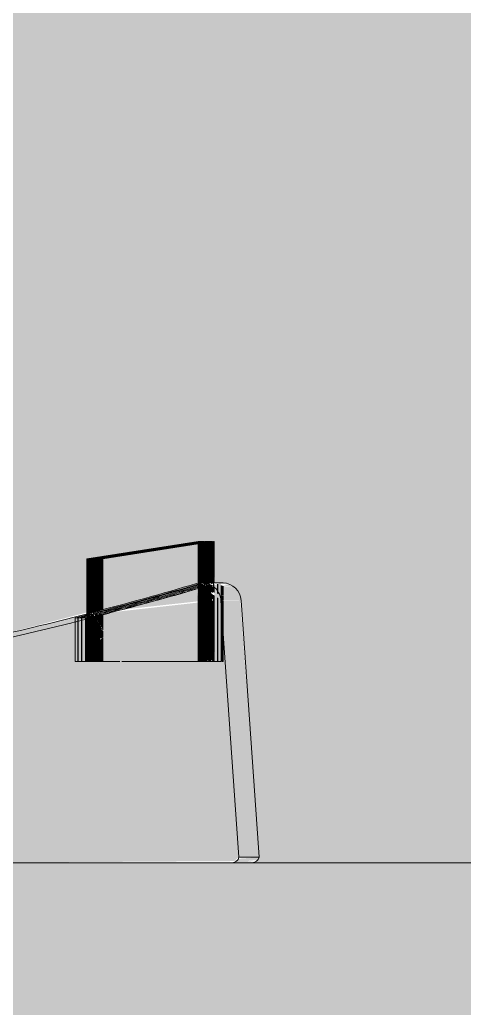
# Model space of a CAD drawing. Header units: millimetres. Extents: x 855 to 48623, y -2192 to 8255.
# Drawn here: x 25157.3 to 25221.3, y 4929.1 to 5071.3 of the extents above; entities that cross this region are included whole.
import ezdxf

# ---------------------------------------------------------------- set-up
doc = ezdxf.new("R2010")
doc.units = ezdxf.units.MM
doc.layers.add('A-WALL-PATT', color=7, linetype='Continuous', lineweight=9)
for name, color, linetype, lineweight, true_color in [('I-FURN-1', 7, 'Continuous', 9, 0xf0f0f0), ('I-FURN-101', 7, 'Continuous', 9, 0xe8e7e6), ('I-FURN-102', 7, 'Continuous', 9, 0xedece9), ('I-FURN-103', 7, 'Continuous', 9, 0xededec), ('I-FURN-17', 7, 'Continuous', 9, 0xe6e6e4), ('I-FURN-23', 7, 'Continuous', 9, 0xe4e3de), ('I-FURN-25', 7, 'Continuous', 9, 0xd0d0d0), ('I-FURN-26', 7, 'Continuous', 9, 0xdbdbdb), ('I-FURN-27', 7, 'Continuous', 9, 0xe3e3e3), ('I-FURN-29', 7, 'Continuous', 9, 0xe4e3e2), ('I-FURN-34', 7, 'Continuous', 9, 0xe9e9e9), ('I-FURN-38', 7, 'Continuous', 9, 0xdededc), ('I-FURN-39', 7, 'Continuous', 9, 0xe8e8e6), ('I-FURN-4', 7, 'Continuous', 9, 0xacacac), ('I-FURN-41', 7, 'Continuous', 9, 0xd6d6d5), ('I-FURN-42', 7, 'Continuous', 9, 0xdbdad8), ('I-FURN-43', 7, 'Continuous', 9, 0xdeddda), ('I-FURN-49', 7, 'Continuous', 9, 0xe2e1dc), ('I-FURN-52', 7, 'Continuous', 9, 0xcbcbc9), ('I-FURN-55', 7, 'Continuous', 9, 0xe0dfda), ('I-FURN-58', 7, 'Continuous', 9, 0xe2e1df), ('I-FURN-6', 7, 'Continuous', 9, 0xc0c0c0), ('I-FURN-61', 7, 'Continuous', 9, 0xd3d3d0), ('I-FURN-62', 7, 'Continuous', 9, 0xdddcd8), ('I-FURN-67', 7, 'Continuous', 9, 0xd9d8d5), ('I-FURN-70', 7, 'Continuous', 9, 0xe3e2dd), ('I-FURN-71', 7, 'Continuous', 9, 0xe9e8e5), ('I-FURN-74', 7, 'Continuous', 9, 0xe5e4e2), ('I-FURN-75', 7, 'Continuous', 9, 0xe9e9e5), ('I-FURN-84', 7, 'Continuous', 9, 0xededea), ('I-FURN-87', 7, 'Continuous', 9, 0xf2f2f0), ('I-FURN-88', 7, 'Continuous', 9, 0xf0f0ed), ('I-FURN-89', 7, 'Continuous', 9, 0xe8e7e4), ('I-FURN-91', 7, 'Continuous', 9, 0xc2c2c2), ('I-FURN-94', 7, 'Continuous', 9, 0xf1f0f0), ('I-FURN-96', 7, 'Continuous', 9, 0xf0efed), ('I-FURN-97', 7, 'Continuous', 9, 0xf3f3f2)]:
    doc.layers.add(name, color=color, linetype=linetype, lineweight=lineweight, true_color=true_color)
for name, color, linetype, lineweight, true_color, transparency in [('I-FURN-11', 7, 'Continuous', 9, 0xe7e6e1, 0.7), ('I-FURN-12', 7, 'Continuous', 9, 0xf7f7f7, 0.7), ('I-FURN-5', 7, 'Continuous', 9, 0x7f7f7f, 0.7)]:
    doc.layers.add(name, color=color, linetype=linetype, lineweight=lineweight, true_color=true_color, transparency=transparency)

# ---------------------------------------------------------------- blocks, each defined once
blk = doc.blocks.new('Стол базовый прямоугольный - 1_2-V17-Развертка 2_03-2')
at = {"layer": 'I-FURN-5'}
blk.add_hatch(color=256, dxfattribs=at).paths.add_polyline_path([(5449.99, 4910), (5460, 4910), (5460, 4950), (4860, 4950), (4860, 4910), (5420, 4910)])
at = {"layer": 'I-FURN-6'}
blk.add_line((4860, 4950), (5460, 4950), dxfattribs=at)
blk = doc.blocks.new('iMac_G5_Computer_17quot_Screen_Model_4681 - iMac_G5_Computer_17quot_Screen_Model_4681-26238357-Развертка 2_03-2')
at = {"layer": 'I-FURN-11'}
for points in [[(5137.86, 4986.4), (5152.68, 4990.23), (5153.04, 4990.28), (5152.79, 4996.07), (5137.86, 4993.7), (5137.86, 4987.61)], [(5135.67, 4985.57), (5135.8, 4985.85), (5135.92, 4993.72), (5135.67, 4993.7), (5135.67, 4985.82)], [(5135.8, 4985.6), (5135.92, 4985.88), (5136.1, 4993.73), (5135.8, 4993.7), (5135.8, 4985.85)], [(5135.92, 4985.63), (5136.1, 4985.92), (5136.35, 4993.74), (5135.92, 4993.7), (5135.92, 4985.88)], [(5136.1, 4985.68), (5136.23, 4986.01), (5136.48, 4993.74), (5136.1, 4993.7), (5136.1, 4985.92)], [(5136.23, 4985.72), (5136.35, 4986.01), (5136.48, 4993.72), (5136.23, 4993.7), (5136.23, 4985.95)], [(5136.35, 4985.75), (5136.48, 4986.02), (5136.66, 4993.73), (5136.35, 4993.68), (5136.35, 4985.84)], [(5136.48, 4986.01), (5136.66, 4986.29), (5136.91, 4993.74), (5136.48, 4993.7), (5136.48, 4986.02)], [(5136.66, 4986.06), (5136.79, 4986.1), (5137.04, 4993.74), (5136.66, 4993.7), (5136.66, 4986.29)], [(5136.79, 4986.1), (5136.91, 4986.13), (5137.04, 4993.72), (5136.79, 4993.7), (5136.79, 4986.47)], [(5136.91, 4986.13), (5137.04, 4986.17), (5137.22, 4993.73), (5136.91, 4993.7), (5136.91, 4986.66)], [(5137.04, 4986.17), (5137.22, 4986.22), (5137.47, 4993.74), (5137.04, 4993.7), (5137.04, 4986.84)], [(5137.22, 4986.22), (5137.35, 4986.26), (5137.6, 4993.74), (5137.22, 4993.7), (5137.22, 4987.11)], [(5137.35, 4986.26), (5137.47, 4986.29), (5137.6, 4993.72), (5137.35, 4993.7), (5137.35, 4987.29)], [(5137.47, 4986.29), (5137.6, 4986.32), (5137.86, 4993.75), (5137.47, 4993.7), (5137.47, 4987.48)], [(5137.6, 4986.32), (5137.86, 4986.4), (5137.86, 4993.7), (5137.6, 4993.7), (5137.6, 4987.61)], [(5137.86, 4986.15), (5151.69, 4990.02), (5151.47, 4990.17), (5137.86, 4986.4)], [(5153.04, 4990.24), (5153.17, 4990.28), (5153.04, 4990.28)], [(5153.34, 4990.21), (5153.35, 4990.32), (5153.34, 4990.21)], [(5153.35, 4990.21), (5153.48, 4990.31), (5153.35, 4990.28)], [(5153.48, 4990.28), (5153.6, 4990.28), (5153.48, 4990.28)], [(5153.62, 4990.28), (5153.73, 4990.34), (5153.6, 4990.28)], [(5153.06, 4987.56), (5153.17, 4987.73), (5153.06, 4987.61)], [(5153.17, 4987.57), (5153.24, 4987.73), (5153.17, 4987.61)], [(5153.35, 4987.58), (5153.37, 4987.73), (5153.35, 4987.61)], [(5153.6, 4987.61), (5153.62, 4987.73), (5153.6, 4987.61)], [(5153.62, 4987.61), (5153.73, 4987.9), (5153.62, 4987.61)], [(5153.73, 4987.62), (5153.89, 4987.73), (5153.73, 4987.73)], [(5152.98, 4978.93), (5153.04, 4979.19), (5152.94, 4978.93)], [(5153.17, 4978.93), (5153.24, 4979.02), (5153.17, 4979.08)], [(5153.73, 4978.93), (5153.89, 4979.1), (5153.73, 4979.08)]]:
    blk.add_hatch(color=256, dxfattribs=at).paths.add_polyline_path(points)
h = blk.add_hatch(color=256, dxfattribs=at)
h.paths.add_polyline_path([(5152.68, 4978.93), (5152.79, 4978.93), (5152.68, 4979.51)])
h.paths.add_polyline_path([(5152.81, 4978.93), (5152.92, 4978.93), (5152.81, 4979.4)])
h.paths.add_polyline_path([(5152.42, 4978.93), (5152.48, 4978.93), (5152.38, 4978.93)])
h.paths.add_polyline_path([(5137.86, 4986.14), (5138.7, 4986.22), (5151.69, 4989.8), (5151.47, 4989.9), (5137.86, 4986.15)])
h = blk.add_hatch(color=256, dxfattribs=at)
h.paths.add_polyline_path([(5138.7, 4986.22), (5140.59, 4986.57), (5151.69, 4989.65), (5151.47, 4989.74), (5140.59, 4986.72)])
h.paths.add_polyline_path([(5153.73, 4990.28), (5153.89, 4990.33), (5153.73, 4990.28)])
h = blk.add_hatch(color=256, dxfattribs=at)
h.paths.add_polyline_path([(5140.43, 4986.38), (5151.69, 4987.61), (5151.47, 4989.42), (5140.59, 4986.42)])
h.paths.add_polyline_path([(5151.8, 4987.44), (5151.82, 4987.61), (5151.8, 4987.61)])
h.paths.add_polyline_path([(5151.92, 4987.45), (5151.94, 4987.73), (5151.92, 4987.61)])
h.paths.add_polyline_path([(5152.05, 4987.46), (5152.12, 4987.73), (5152.05, 4987.61)])
h.paths.add_polyline_path([(5152.23, 4987.48), (5152.25, 4987.73), (5152.23, 4987.61)])
h.paths.add_polyline_path([(5152.36, 4987.49), (5152.38, 4987.73), (5152.36, 4987.61)])
h.paths.add_polyline_path([(5152.48, 4987.5), (5152.5, 4987.73), (5152.48, 4987.61)])
h.paths.add_polyline_path([(5152.61, 4987.51), (5152.68, 4987.73), (5152.61, 4987.61)])
h.paths.add_polyline_path([(5152.79, 4987.53), (5152.81, 4987.73), (5152.79, 4987.61)])
h.paths.add_polyline_path([(5152.92, 4987.54), (5152.94, 4987.73), (5152.92, 4987.61)])
h.paths.add_polyline_path([(5153.04, 4987.56), (5153.06, 4987.73), (5153.04, 4987.61)])
h.paths.add_polyline_path([(5153.48, 4987.6), (5153.5, 4987.73), (5153.48, 4987.61)])
h = blk.add_hatch(color=256, dxfattribs=at)
h.paths.add_polyline_path([(5152.36, 4978.93), (5152.38, 4978.93), (5152.36, 4979.79)])
h.paths.add_polyline_path([(5151.8, 4978.93), (5151.82, 4978.93), (5151.8, 4980.28)])
h.paths.add_polyline_path([(5152.23, 4978.93), (5152.25, 4978.93), (5152.23, 4979.9)])
h.paths.add_polyline_path([(5140.71, 4978.93), (5151.69, 4978.93), (5151.69, 4987.43), (5139.03, 4986.01), (5137.86, 4985.7), (5137.86, 4978.93), (5140.59, 4978.93)])
h.paths.add_polyline_path([(5153.48, 4978.93), (5153.5, 4978.93), (5153.48, 4979.3)])
h.paths.add_polyline_path([(5139.56, 4986.3), (5140.59, 4986.42), (5140.59, 4986.57)])
h = blk.add_hatch(color=256, dxfattribs=at)
h.paths.add_polyline_path([(5151.69, 4987.43), (5151.8, 4987.61), (5151.69, 4987.61)])
h.paths.add_polyline_path([(5151.82, 4987.44), (5151.92, 4987.73), (5151.82, 4987.61)])
h.paths.add_polyline_path([(5151.94, 4987.45), (5152.05, 4987.73), (5151.94, 4987.61)])
h.paths.add_polyline_path([(5152.12, 4987.47), (5152.23, 4987.73), (5152.12, 4987.61)])
h.paths.add_polyline_path([(5152.25, 4987.48), (5152.36, 4987.73), (5152.25, 4987.61)])
h.paths.add_polyline_path([(5152.38, 4987.49), (5152.48, 4987.73), (5152.38, 4987.61)])
h.paths.add_polyline_path([(5152.5, 4987.5), (5152.61, 4987.73), (5152.5, 4987.61)])
h.paths.add_polyline_path([(5152.68, 4987.52), (5152.79, 4987.73), (5152.68, 4987.61)])
h.paths.add_polyline_path([(5152.81, 4987.53), (5152.92, 4987.73), (5152.81, 4987.61)])
h.paths.add_polyline_path([(5152.94, 4987.55), (5153.04, 4987.73), (5152.94, 4987.61)])
h.paths.add_polyline_path([(5153.37, 4987.59), (5153.48, 4987.73), (5153.37, 4987.61)])
h = blk.add_hatch(color=256, dxfattribs=at)
h.paths.add_polyline_path([(5153.54, 4978.93), (5153.6, 4979.19), (5153.5, 4978.93)])
h.paths.add_polyline_path([(5153.24, 4978.93), (5153.34, 4978.93), (5153.24, 4979.02)])
h.paths.add_polyline_path([(5153.34, 4987.58), (5153.35, 4987.73), (5153.34, 4987.61)])
h = blk.add_hatch(color=256, dxfattribs=at)
h.paths.add_polyline_path([(5153.62, 4978.93), (5153.73, 4979.08), (5153.62, 4979.18)])
h.paths.add_polyline_path([(5153.24, 4987.57), (5153.34, 4987.73), (5153.24, 4987.61)])
h.paths.add_polyline_path([(5153.5, 4987.6), (5153.6, 4987.73), (5153.5, 4987.61)])
at = {"layer": 'I-FURN-12'}
for points in [[(5154.97, 4978.93), (5155.02, 4978.93), (5154.97, 4990.27), (5153.99, 4989.91), (5154.1, 4978.93), (5154.46, 4978.93)], [(5157.56, 4950.78), (5160.46, 4950.78), (5157.75, 4987.73), (5155.02, 4987.68), (5155.09, 4986.01), (5157.48, 4951.83)], [(5121.38, 4950), (5156.85, 4950.22), (5157.56, 4950.78), (5155.02, 4986.01), (5154.97, 4978.93), (5133.96, 4978.93), (5133.96, 4985.22), (5134.9, 4985.36), (5133.96, 4985.4), (5122.99, 4982.72), (5122.74, 4963.91), (5067.32, 4963.84), (5067.43, 4956.2), (5067.38, 4953.17), (5064.23, 4953.17), (5064.23, 4950), (5067.43, 4950)], [(5137.86, 4978.93), (5137.6, 4985.63), (5136.48, 4985.34), (5136.66, 4978.93), (5137.6, 4978.93)], [(5134.34, 4978.93), (5134.34, 4985.22), (5133.96, 4985.12), (5133.96, 4978.93)], [(5134.34, 4978.93), (5134.39, 4978.98), (5134.39, 4985.22), (5135.67, 4985.42), (5135.46, 4985.51), (5134.34, 4985.07), (5134.34, 4982.31)], [(5134.9, 4978.93), (5134.9, 4985.22), (5134.39, 4985.08), (5134.39, 4978.93)], [(5134.95, 4978.93), (5134.95, 4985.22), (5134.9, 4985.07), (5134.9, 4978.93)], [(5134.95, 4978.93), (5135.46, 4978.93), (5135.46, 4985.22), (5134.95, 4985.08), (5134.95, 4978.98)], [(5135.8, 4978.93), (5135.92, 4978.93), (5135.8, 4979.25)], [(5135.92, 4978.93), (5136.02, 4978.93), (5135.92, 4979.37)], [(5136.47, 4978.93), (5136.48, 4978.93), (5136.35, 4978.93)], [(5157.2, 4950.1), (5160.26, 4950.38), (5160.38, 4950.78), (5157.48, 4950.57), (5157.02, 4950.1)]]:
    blk.add_hatch(color=256, dxfattribs=at).paths.add_polyline_path(points)
h = blk.add_hatch(color=256, dxfattribs=at)
h.paths.add_polyline_path([(5157.56, 4987.73), (5157.87, 4987.73), (5157.42, 4989.05), (5156.74, 4989.58), (5155.02, 4989.87), (5155.02, 4987.73)])
h.paths.add_polyline_path([(5157.06, 4989.5), (5156.13, 4989.97), (5155.16, 4989.97)])
at = {"layer": 'I-FURN-1'}
for p, q in [((5136.15, 4985.22), (5136.28, 4985.22)), ((5136.15, 4985.22), (5136.15, 4979.06)), ((5136.28, 4978.93), (5136.15, 4978.93))]:
    blk.add_line(p, q, dxfattribs=at)
at = {"layer": 'I-FURN-101'}
for start_param, end_param in [(3.409049, 3.426036), (3.397675, 3.408947)]:
    blk.add_ellipse((5010.24, 5473.77), major_axis=(0, 504.08), ratio=0.999978, start_param=start_param, end_param=end_param, dxfattribs=at)
at = {"layer": 'I-FURN-102'}
blk.add_ellipse((5010.75, 5473.77), major_axis=(0, 504.08), ratio=0.999978, start_param=3.398244, end_param=3.424985, dxfattribs=at)
at = {"layer": 'I-FURN-103'}
blk.add_line((5136.02, 4985.22), (5136.02, 4978.93), dxfattribs=at)
at = {"layer": 'I-FURN-17'}
for p, q in [((5136.21, 4978.93), (5136.21, 4985.62)), ((5136.23, 4985.65), (5136.23, 4978.93)), ((5136.1, 4978.93), (5136.21, 4978.93)), ((5136.21, 4978.93), (5140.43, 4978.93)), ((5140.43, 4978.93), (5136.23, 4978.93)), ((5151.69, 4978.93), (5140.71, 4978.93)), ((5140.71, 4978.93), (5151.69, 4978.93))]:
    blk.add_line(p, q, dxfattribs=at)
at = {"layer": 'I-FURN-23'}
for p, q in [((5136.77, 4993.7), (5151.69, 4996.07)), ((5151.69, 4996.06), (5136.79, 4993.7)), ((5136.89, 4993.7), (5151.69, 4996.05)), ((5151.69, 4996.04), (5136.91, 4993.7)), ((5137.02, 4993.7), (5151.69, 4996.03)), ((5151.69, 4996.02), (5137.04, 4993.7)), ((5137.15, 4993.7), (5151.69, 4996.01)), ((5151.69, 4996), (5137.22, 4993.7)), ((5137.33, 4993.7), (5151.69, 4995.98)), ((5151.69, 4995.98), (5137.35, 4993.7)), ((5137.45, 4993.7), (5151.69, 4995.96)), ((5151.69, 4995.96), (5137.47, 4993.7)), ((5137.58, 4993.7), (5151.69, 4995.94)), ((5151.69, 4995.94), (5137.6, 4993.7)), ((5137.71, 4993.7), (5151.47, 4995.88)), ((5151.63, 4995.88), (5137.86, 4993.7)), ((5137.97, 4993.7), (5151.69, 4995.88)), ((5136.66, 4993.7), (5136.77, 4993.7)), ((5136.77, 4986.04), (5136.77, 4993.7)), ((5136.79, 4993.7), (5136.79, 4986.04)), ((5136.79, 4993.7), (5136.89, 4993.7)), ((5136.89, 4986.13), (5136.89, 4993.7)), ((5136.91, 4993.7), (5136.91, 4986.13)), ((5136.91, 4993.7), (5137.02, 4993.7)), ((5137.02, 4986.16), (5137.02, 4993.7)), ((5137.04, 4993.7), (5137.04, 4986.17)), ((5137.04, 4993.7), (5137.15, 4993.7)), ((5137.15, 4986.2), (5137.15, 4993.7)), ((5137.22, 4993.7), (5137.22, 4986.22)), ((5137.22, 4993.7), (5137.33, 4993.7)), ((5137.33, 4986.25), (5137.33, 4993.7)), ((5137.35, 4993.7), (5137.35, 4986.26)), ((5137.35, 4993.7), (5137.45, 4993.7)), ((5137.45, 4986.28), (5137.45, 4993.7)), ((5137.47, 4993.7), (5137.47, 4986.29)), ((5137.47, 4993.7), (5137.58, 4993.7)), ((5137.58, 4986.32), (5137.58, 4993.7)), ((5137.6, 4993.7), (5137.6, 4986.32)), ((5137.6, 4993.7), (5137.71, 4993.7)), ((5137.71, 4986.35), (5137.71, 4993.7)), ((5137.86, 4993.7), (5137.86, 4986.4)), ((5137.86, 4993.7), (5137.97, 4993.7)), ((5137.97, 4986.43), (5137.97, 4993.7))]:
    blk.add_line(p, q, dxfattribs=at)
at = {"layer": 'I-FURN-25'}
for p, q in [((5151.69, 4978.93), (5151.69, 4990.02)), ((5151.8, 4978.93), (5151.8, 4989.94)), ((5151.92, 4978.93), (5151.92, 4990.24)), ((5152.05, 4978.93), (5152.05, 4990.26)), ((5152.96, 4978.93), (5152.96, 4990.09)), ((5153.34, 4990.03), (5153.34, 4978.93)), ((5153.39, 4978.93), (5153.39, 4990.02)), ((5153.9, 4990.28), (5153.9, 4989.76)), ((5153.95, 4990.08), (5153.95, 4989.71)), ((5154.46, 4989.18), (5154.46, 4990.08)), ((5154.51, 4990.06), (5154.51, 4988.69)), ((5155.02, 4988.46), (5155.02, 4989.87)), ((5155.15, 4988.49), (5155.15, 4989.82)), ((5153.9, 4989.7), (5153.9, 4988.99)), ((5153.9, 4988.48), (5153.9, 4978.93)), ((5153.95, 4989.66), (5153.95, 4988.93)), ((5153.95, 4988.45), (5153.95, 4978.93)), ((5154.46, 4988.79), (5154.46, 4989.13)), ((5155.02, 4978.93), (5155.02, 4988.42)), ((5155.15, 4987.78), (5155.15, 4988.41)), ((5155.28, 4988.51), (5155.28, 4989.78)), ((5155.28, 4987.81), (5155.28, 4988.41)), ((5154.46, 4978.93), (5154.46, 4988.09)), ((5154.51, 4988.06), (5154.51, 4978.93)), ((5155.15, 4978.93), (5155.15, 4987.73)), ((5155.28, 4978.93), (5155.28, 4987.73)), ((5135.67, 4985.82), (5135.67, 4978.93)), ((5133.96, 4985.22), (5134.34, 4985.22)), ((5133.96, 4985.22), (5133.96, 4982.32)), ((5134.34, 4985.22), (5134.34, 4978.93)), ((5133.96, 4982.31), (5133.96, 4978.93)), ((5134.34, 4978.93), (5133.96, 4978.93)), ((5133.96, 4978.93), (5140.43, 4978.93)), ((5135.67, 4978.93), (5134.34, 4978.93)), ((5140.43, 4978.93), (5135.67, 4978.93)), ((5151.69, 4978.93), (5140.71, 4978.93)), ((5140.71, 4978.93), (5152.96, 4978.93)), ((5151.8, 4978.93), (5151.69, 4978.93)), ((5151.92, 4978.93), (5151.82, 4978.93)), ((5152.05, 4978.93), (5151.94, 4978.93)), ((5153.34, 4978.93), (5152.05, 4978.93)), ((5152.96, 4978.93), (5153.34, 4978.93)), ((5153.9, 4978.93), (5153.34, 4978.93)), ((5153.39, 4978.93), (5153.9, 4978.93)), ((5154.46, 4978.93), (5153.9, 4978.93)), ((5153.95, 4978.93), (5154.46, 4978.93)), ((5155.02, 4978.93), (5154.46, 4978.93)), ((5154.51, 4978.93), (5155.02, 4978.93)), ((5155.15, 4978.93), (5155.28, 4978.93))]:
    blk.add_line(p, q, dxfattribs=at)
for centre, major_axis, start_param, end_param in [((5009.81, 5473.77), (0, 504.08), 3.395757, 3.427649), ((5153.2, 4987.54), (0, 2.74), 0.127129, 0.286056), ((5153.25, 4987.54), (0, 2.74), 0.145654, 0.286056), ((5153.76, 4987.54), (0, 2.74), 0.152787, 0.286056), ((5153.81, 4987.54), (0, 2.74), 0.171312, 0.286056), ((5153.25, 4987.54), (0, 2.74), 6.230658, 6.283185), ((5153.76, 4987.54), (0, 2.74), 0, 0.116764), ((5153.81, 4987.54), (0, 2.74), 0, 0.116764), ((5153.76, 4987.54), (0, 2.74), 6.230658, 6.283185), ((5154.32, 4987.54), (0, 2.74), 6.230658, 6.39995), ((5154.36, 4987.54), (0, 2.74), 0, 0.116764), ((5009.81, 5473.77), (0, 504.08), 3.39045, 3.395394), ((5010.19, 5473.77), (0, 504.08), 3.39045, 3.393178), ((5012.13, 5473.77), (0, 504.08), 3.365962, 3.385694)]:
    blk.add_ellipse(centre, major_axis=major_axis, ratio=0.999978, start_param=start_param, end_param=end_param, dxfattribs=at)
at = {"layer": 'I-FURN-26'}
for p, q in [((5152.12, 4978.93), (5152.12, 4990.09)), ((5152.23, 4978.93), (5152.23, 4990.12)), ((5152.36, 4978.93), (5152.36, 4990.1)), ((5152.48, 4989.47), (5152.48, 4989.99)), ((5152.61, 4978.93), (5152.61, 4990.19)), ((5152.61, 4990.06), (5152.9, 4990.15)), ((5152.48, 4978.93), (5152.48, 4989.45)), ((5133.96, 4984.63), (5134.34, 4984.73)), ((5134.39, 4985.22), (5134.9, 4985.22)), ((5134.39, 4985.22), (5134.39, 4978.98)), ((5134.9, 4985.22), (5135.67, 4985.41)), ((5134.9, 4985.22), (5134.9, 4978.93)), ((5134.9, 4978.93), (5134.39, 4978.93)), ((5134.39, 4978.93), (5135.67, 4978.93)), ((5135.67, 4978.93), (5134.9, 4978.93)), ((5152.05, 4978.93), (5153.34, 4978.93)), ((5152.23, 4978.93), (5152.12, 4978.93)), ((5152.36, 4978.93), (5152.25, 4978.93)), ((5152.48, 4978.93), (5152.38, 4978.93)), ((5152.61, 4978.93), (5152.5, 4978.93)), ((5153.34, 4978.93), (5152.61, 4978.93)), ((5153.9, 4978.93), (5153.34, 4978.93)), ((5153.34, 4978.93), (5153.9, 4978.93)), ((5154.46, 4978.93), (5153.9, 4978.93)), ((5153.9, 4978.93), (5154.46, 4978.93)), ((5154.46, 4978.93), (5155.02, 4978.93)), ((5154.46, 4978.93), (5155.02, 4978.93))]:
    blk.add_line(p, q, dxfattribs=at)
for centre, major_axis, start_param, end_param in [((5154.32, 4987.54), (0, 2.74), 0.152787, 0.286056), ((5154.36, 4987.54), (0, 2.74), 0.171312, 0.286056), ((5010.24, 5473.77), (0, 504.08), 3.39045, 3.393076)]:
    blk.add_ellipse(centre, major_axis=major_axis, ratio=0.999978, start_param=start_param, end_param=end_param, dxfattribs=at)
at = {"layer": 'I-FURN-27'}
for p, q in [((5152.91, 4990.14), (5152.61, 4990.05)), ((5152.68, 4978.93), (5152.68, 4989.8)), ((5152.79, 4978.93), (5152.79, 4990.12)), ((5152.92, 4978.93), (5152.92, 4990.14)), ((5153.04, 4989.48), (5153.04, 4989.99)), ((5153.17, 4979.08), (5153.17, 4989.84)), ((5153.48, 4978.93), (5153.48, 4989.97)), ((5153.6, 4989.45), (5153.6, 4989.83)), ((5153.04, 4982.59), (5153.04, 4989.45)), ((5153.6, 4988.97), (5153.6, 4989.34)), ((5153.6, 4982.59), (5153.6, 4988.69)), ((5153.73, 4988.86), (5153.73, 4989.63)), ((5153.73, 4987.9), (5153.73, 4988.6)), ((5153.99, 4988.88), (5153.99, 4989.63)), ((5153.99, 4978.93), (5153.99, 4988.42)), ((5153.73, 4979.08), (5153.73, 4987.62)), ((5134.39, 4984.74), (5134.9, 4984.87)), ((5135.67, 4985.4), (5134.95, 4985.22)), ((5134.95, 4985.22), (5135.46, 4985.22)), ((5134.95, 4985.22), (5134.95, 4978.98)), ((5135.46, 4985.22), (5135.46, 4978.93)), ((5153.04, 4979.19), (5153.04, 4982.31)), ((5153.6, 4979.19), (5153.6, 4982.31)), ((5135.46, 4978.93), (5134.95, 4978.93)), ((5134.95, 4978.93), (5135.67, 4978.93)), ((5152.61, 4978.93), (5153.34, 4978.93)), ((5152.79, 4978.93), (5152.68, 4978.93)), ((5152.92, 4978.93), (5152.81, 4978.93)), ((5153.04, 4978.93), (5152.94, 4978.93)), ((5153.17, 4978.93), (5153.06, 4978.93)), ((5153.34, 4978.93), (5153.9, 4978.93)), ((5153.48, 4978.93), (5153.37, 4978.93)), ((5153.6, 4978.93), (5153.5, 4978.93)), ((5153.73, 4978.93), (5153.62, 4978.93)), ((5153.99, 4978.93), (5153.89, 4978.93)), ((5153.9, 4978.93), (5154.46, 4978.93)), ((5153.99, 4978.93), (5154.46, 4978.93))]:
    blk.add_line(p, q, dxfattribs=at)
blk.add_ellipse((5154.36, 4987.54), major_axis=(0, 2.74), ratio=0.999978, start_param=6.230658, end_param=6.283185, dxfattribs=at)
at = {"layer": 'I-FURN-29'}
for p, q in [((5152.81, 4978.93), (5152.81, 4990.12)), ((5152.94, 4978.93), (5152.94, 4990.11)), ((5153.06, 4989.46), (5153.06, 4989.97)), ((5153.5, 4978.93), (5153.5, 4989.97)), ((5153.06, 4982.34), (5153.06, 4989.06)), ((5153.62, 4989.31), (5153.62, 4989.79)), ((5153.62, 4982.34), (5153.62, 4988.67)), ((5153.06, 4979.18), (5153.06, 4982.31)), ((5153.62, 4979.18), (5153.62, 4982.31))]:
    blk.add_line(p, q, dxfattribs=at)
at = {"layer": 'I-FURN-34'}
for p, q in [((5153.24, 4980.11), (5153.24, 4990.07)), ((5153.35, 4978.93), (5153.35, 4990.03)), ((5153.89, 4989.77), (5153.89, 4990.11)), ((5153.89, 4989), (5153.89, 4989.71)), ((5153.89, 4978.93), (5153.89, 4988.49)), ((5134.95, 4984.88), (5135.46, 4985.01)), ((5135.51, 4985.22), (5135.51, 4978.98)), ((5153.24, 4979.02), (5153.24, 4979.99)), ((5153.35, 4978.93), (5153.24, 4978.93))]:
    blk.add_line(p, q, dxfattribs=at)
blk.add_ellipse((5153.81, 4987.54), major_axis=(0, 2.74), ratio=0.999978, start_param=6.230658, end_param=6.283185, dxfattribs=at)
at = {"layer": 'I-FURN-38'}
for p, q in [((5152.25, 4978.93), (5152.25, 4990.12)), ((5152.38, 4978.93), (5152.38, 4990.08)), ((5152.5, 4989.45), (5152.5, 4989.97)), ((5152.5, 4978.93), (5152.5, 4989.2))]:
    blk.add_line(p, q, dxfattribs=at)
at = {"layer": 'I-FURN-39'}
blk.add_line((5153.37, 4978.93), (5153.37, 4990.02), dxfattribs=at)
at = {"layer": 'I-FURN-4'}
for p, q in [((5064.23, 4950), (5156.58, 4950)), ((5156.58, 4950), (5159.48, 4950)), ((5159.48, 4950), (5156.58, 4950))]:
    blk.add_line(p, q, dxfattribs=at)
at = {"layer": 'I-FURN-41'}
for p, q in [((5151.82, 4978.93), (5151.82, 4990.23)), ((5151.94, 4978.93), (5151.94, 4990.25)), ((5135.78, 4978.93), (5135.78, 4985.84)), ((5135.8, 4985.85), (5135.8, 4978.93)), ((5135.67, 4978.93), (5135.78, 4978.93)), ((5135.78, 4978.93), (5140.43, 4978.93)), ((5140.43, 4978.93), (5135.8, 4978.93)), ((5151.69, 4978.93), (5140.71, 4978.93)), ((5140.71, 4978.93), (5151.69, 4978.93))]:
    blk.add_line(p, q, dxfattribs=at)
at = {"layer": 'I-FURN-42'}
for p, q in [((5135.9, 4978.93), (5135.9, 4985.87)), ((5135.92, 4985.88), (5135.92, 4978.93)), ((5135.8, 4978.93), (5135.9, 4978.93)), ((5135.9, 4978.93), (5140.43, 4978.93)), ((5140.43, 4978.93), (5135.92, 4978.93)), ((5151.69, 4978.93), (5140.71, 4978.93)), ((5140.71, 4978.93), (5151.69, 4978.93))]:
    blk.add_line(p, q, dxfattribs=at)
at = {"layer": 'I-FURN-43'}
for p, q in [((5135.92, 4985.62), (5136.59, 4985.79)), ((5136.03, 4978.93), (5136.03, 4985.9)), ((5135.92, 4978.93), (5136.03, 4978.93)), ((5140.43, 4978.93), (5135.92, 4978.93)), ((5136.03, 4978.93), (5140.43, 4978.93)), ((5140.71, 4978.93), (5151.69, 4978.93)), ((5151.69, 4978.93), (5140.71, 4978.93))]:
    blk.add_line(p, q, dxfattribs=at)
blk.add_ellipse((5010.19, 5473.77), major_axis=(0, 504.08), ratio=0.999978, start_param=3.395076, end_param=3.397619, dxfattribs=at)
at = {"layer": 'I-FURN-49'}
for p, q in [((5136.46, 4993.7), (5151.69, 4996.12)), ((5151.69, 4996.11), (5136.48, 4993.7)), ((5136.35, 4993.7), (5136.46, 4993.7)), ((5136.46, 4986.01), (5136.46, 4993.7)), ((5136.48, 4993.7), (5136.48, 4986.01))]:
    blk.add_line(p, q, dxfattribs=at)
at = {"layer": 'I-FURN-52'}
for p, q in [((5135.78, 4993.7), (5151.69, 4996.22)), ((5151.69, 4996.22), (5135.8, 4993.7)), ((5151.82, 4990.23), (5151.82, 4996.24)), ((5151.94, 4990.25), (5151.94, 4996.24)), ((5152.25, 4990.27), (5152.25, 4996.24)), ((5152.38, 4990.26), (5152.38, 4996.24)), ((5152.5, 4990.25), (5152.5, 4996.24)), ((5152.81, 4990.22), (5152.81, 4996.24)), ((5152.94, 4990.23), (5152.94, 4996.24)), ((5153.06, 4990.25), (5153.06, 4996.24)), ((5153.37, 4990.28), (5153.37, 4996.24)), ((5153.5, 4990.28), (5153.5, 4996.24)), ((5153.62, 4990.28), (5153.62, 4996.24)), ((5135.67, 4993.7), (5135.78, 4993.7)), ((5135.78, 4985.84), (5135.78, 4993.7)), ((5135.8, 4993.7), (5135.8, 4985.85))]:
    blk.add_line(p, q, dxfattribs=at)
at = {"layer": 'I-FURN-55'}
for p, q in [((5136.33, 4993.7), (5151.69, 4996.14)), ((5151.69, 4996.13), (5136.35, 4993.7)), ((5136.23, 4993.7), (5136.33, 4993.7)), ((5136.33, 4985.98), (5136.33, 4993.7)), ((5136.35, 4993.7), (5136.35, 4985.98))]:
    blk.add_line(p, q, dxfattribs=at)
at = {"layer": 'I-FURN-58'}
for start_param, end_param in [(3.409049, 3.426139), (3.397619, 3.409049)]:
    blk.add_ellipse((5010.19, 5473.77), major_axis=(0, 504.08), ratio=0.999978, start_param=start_param, end_param=end_param, dxfattribs=at)
at = {"layer": 'I-FURN-6'}
for p, q in [((5151.69, 4996.24), (5135.67, 4993.7)), ((5151.8, 4996.24), (5151.69, 4996.24)), ((5151.69, 4990.21), (5151.69, 4996.24)), ((5151.8, 4990.22), (5151.8, 4996.24)), ((5151.92, 4996.24), (5151.82, 4996.24)), ((5151.92, 4990.24), (5151.92, 4996.24)), ((5152.05, 4996.24), (5151.94, 4996.24)), ((5152.05, 4990.26), (5152.05, 4996.24)), ((5152.23, 4996.24), (5152.12, 4996.24)), ((5152.12, 4990.28), (5152.12, 4996.24)), ((5152.23, 4990.27), (5152.23, 4996.24)), ((5152.36, 4996.24), (5152.25, 4996.24)), ((5152.36, 4990.26), (5152.36, 4996.24)), ((5152.48, 4996.24), (5152.38, 4996.24)), ((5152.48, 4990.25), (5152.48, 4996.24)), ((5152.61, 4996.24), (5152.5, 4996.24)), ((5152.61, 4990.24), (5152.61, 4996.24)), ((5152.79, 4996.24), (5152.68, 4996.24)), ((5152.68, 4990.23), (5152.68, 4996.24)), ((5152.79, 4990.22), (5152.79, 4996.24)), ((5152.92, 4996.24), (5152.81, 4996.24)), ((5152.92, 4990.23), (5152.92, 4996.24)), ((5153.04, 4996.24), (5152.94, 4996.24)), ((5153.04, 4990.24), (5153.04, 4996.24)), ((5153.17, 4996.24), (5153.06, 4996.24)), ((5153.17, 4990.26), (5153.17, 4996.24)), ((5153.35, 4996.24), (5153.24, 4996.24)), ((5153.24, 4990.27), (5153.24, 4996.24)), ((5153.35, 4990.28), (5153.35, 4996.24)), ((5153.48, 4996.24), (5153.37, 4996.24)), ((5153.48, 4990.28), (5153.48, 4996.24)), ((5153.6, 4996.24), (5153.5, 4996.24)), ((5153.6, 4990.28), (5153.6, 4996.24)), ((5153.73, 4996.24), (5153.62, 4996.24)), ((5153.73, 4990.28), (5153.73, 4996.24)), ((5153.99, 4996.24), (5153.89, 4996.24)), ((5153.89, 4990.28), (5153.89, 4996.24)), ((5153.99, 4990.25), (5153.99, 4996.24)), ((5135.67, 4993.7), (5135.67, 4985.82)), ((5152.81, 4990.28), (5152.24, 4990.28)), ((5153.34, 4990.28), (5152.96, 4990.28)), ((5153.25, 4990.28), (5153.2, 4990.28)), ((5153.9, 4990.28), (5153.39, 4990.28)), ((5153.81, 4990.28), (5153.76, 4990.28)), ((5154.46, 4990.28), (5153.95, 4990.28)), ((5154.36, 4990.28), (5154.32, 4990.28)), ((5155.02, 4990.28), (5154.51, 4990.28)), ((5155.01, 4990.28), (5154.87, 4990.28)), ((5155.28, 4990.28), (5155.15, 4990.28)), ((5157.56, 4950.78), (5154.97, 4987.73)), ((5157.87, 4987.73), (5160.46, 4950.78)), ((5157.56, 4950.78), (5160.46, 4950.78))]:
    blk.add_line(p, q, dxfattribs=at)
for centre, major_axis, start_param, end_param in [((5009.23, 5473.77), (0, 504.08), 3.365962, 3.427649), ((5152.24, 4987.54), (0, 2.74), 4.782202, 6.569241), ((5152.81, 4987.54), (0, 2.74), 6.230658, 6.39995), ((5153.2, 4987.54), (0, 2.74), 6.230658, 6.39995), ((5153.25, 4987.54), (0, 2.74), 0, 0.116764), ((5154.87, 4987.54), (0, 2.74), 6.230658, 6.39995), ((5155.01, 4987.54), (0, 2.74), 6.230658, 6.39995), ((5155.14, 4987.54), (0, 2.74), 4.782202, 6.230658), ((5156.58, 4951), (0, 1), 3.141593, 4.490089), ((5159.48, 4951), (0, 1), 3.141593, 4.490089)]:
    blk.add_ellipse(centre, major_axis=major_axis, ratio=0.999978, start_param=start_param, end_param=end_param, dxfattribs=at)
at = {"layer": 'I-FURN-61'}
for p, q in [((5135.9, 4993.7), (5151.69, 4996.2)), ((5151.69, 4996.2), (5135.92, 4993.7)), ((5135.8, 4993.7), (5135.9, 4993.7)), ((5135.9, 4985.87), (5135.9, 4993.7)), ((5135.92, 4993.7), (5135.92, 4985.88))]:
    blk.add_line(p, q, dxfattribs=at)
at = {"layer": 'I-FURN-62'}
for p, q in [((5136.21, 4993.7), (5151.69, 4996.16)), ((5151.69, 4996.15), (5136.23, 4993.7)), ((5136.1, 4993.7), (5136.21, 4993.7)), ((5136.21, 4985.95), (5136.21, 4993.7)), ((5136.23, 4993.7), (5136.23, 4985.95))]:
    blk.add_line(p, q, dxfattribs=at)
at = {"layer": 'I-FURN-67'}
for p, q in [((5136.03, 4993.7), (5151.69, 4996.18)), ((5151.69, 4996.17), (5136.1, 4993.7)), ((5135.92, 4993.7), (5136.03, 4993.7)), ((5136.03, 4985.9), (5136.03, 4993.7)), ((5136.1, 4993.7), (5136.1, 4985.92))]:
    blk.add_line(p, q, dxfattribs=at)
at = {"layer": 'I-FURN-70'}
for p, q in [((5136.59, 4993.7), (5151.69, 4996.1)), ((5151.69, 4996.08), (5136.66, 4993.7)), ((5136.48, 4993.7), (5136.59, 4993.7)), ((5136.59, 4986.02), (5136.59, 4993.7)), ((5136.66, 4993.7), (5136.66, 4986.03))]:
    blk.add_line(p, q, dxfattribs=at)
at = {"layer": 'I-FURN-71'}
for p, q in [((5136.46, 4978.93), (5136.46, 4985.78)), ((5136.48, 4985.78), (5136.48, 4978.93)), ((5136.35, 4978.93), (5136.46, 4978.93)), ((5136.46, 4978.93), (5140.43, 4978.93)), ((5140.43, 4978.93), (5136.48, 4978.93)), ((5151.69, 4978.93), (5140.71, 4978.93)), ((5140.71, 4978.93), (5151.69, 4978.93))]:
    blk.add_line(p, q, dxfattribs=at)
at = {"layer": 'I-FURN-74'}
for p, q in [((5136.6, 4985.78), (5135.92, 4985.61)), ((5136.1, 4985.47), (5136.1, 4978.93)), ((5135.92, 4978.93), (5140.43, 4978.93)), ((5140.43, 4978.93), (5136.1, 4978.93)), ((5151.69, 4978.93), (5140.71, 4978.93)), ((5140.71, 4978.93), (5151.69, 4978.93))]:
    blk.add_line(p, q, dxfattribs=at)
blk.add_ellipse((5010.24, 5473.77), major_axis=(0, 504.08), ratio=0.999978, start_param=3.394988, end_param=3.397675, dxfattribs=at)
at = {"layer": 'I-FURN-75'}
for p, q in [((5136.59, 4978.93), (5136.59, 4985.81)), ((5136.48, 4978.93), (5136.59, 4978.93)), ((5140.43, 4978.93), (5136.48, 4978.93)), ((5136.59, 4978.93), (5140.43, 4978.93)), ((5140.71, 4978.93), (5151.69, 4978.93)), ((5151.69, 4978.93), (5140.71, 4978.93))]:
    blk.add_line(p, q, dxfattribs=at)
blk.add_ellipse((5010.75, 5473.77), major_axis=(0, 504.08), ratio=0.999978, start_param=3.394085, end_param=3.398244, dxfattribs=at)
at = {"layer": 'I-FURN-84'}
for p, q in [((5136.66, 4985.68), (5136.66, 4978.93)), ((5136.89, 4985.31), (5136.89, 4985.74)), ((5136.91, 4985.75), (5136.91, 4985.28)), ((5137.02, 4985.1), (5137.02, 4985.78)), ((5137.04, 4985.78), (5137.04, 4985.07)), ((5137.15, 4984.89), (5137.15, 4985.81)), ((5136.77, 4978.93), (5136.77, 4985.49)), ((5136.79, 4985.45), (5136.79, 4978.93)), ((5136.89, 4978.93), (5136.89, 4985.26)), ((5136.91, 4985.23), (5136.91, 4978.93)), ((5137.02, 4978.93), (5137.02, 4985.04)), ((5137.04, 4985), (5137.04, 4978.93)), ((5137.15, 4978.93), (5137.15, 4984.81)), ((5136.48, 4978.93), (5140.43, 4978.93)), ((5136.66, 4978.93), (5136.77, 4978.93)), ((5140.43, 4978.93), (5136.66, 4978.93)), ((5136.77, 4978.93), (5140.43, 4978.93)), ((5136.79, 4978.93), (5136.89, 4978.93)), ((5140.43, 4978.93), (5136.79, 4978.93)), ((5136.89, 4978.93), (5140.43, 4978.93)), ((5136.91, 4978.93), (5137.02, 4978.93)), ((5140.43, 4978.93), (5136.91, 4978.93)), ((5137.02, 4978.93), (5140.43, 4978.93)), ((5137.04, 4978.93), (5137.15, 4978.93)), ((5140.43, 4978.93), (5137.04, 4978.93)), ((5140.43, 4978.93), (5137.04, 4978.93)), ((5137.15, 4978.93), (5140.43, 4978.93)), ((5140.71, 4978.93), (5151.69, 4978.93)), ((5151.69, 4978.93), (5140.71, 4978.93)), ((5140.71, 4978.93), (5151.69, 4978.93)), ((5151.69, 4978.93), (5140.71, 4978.93)), ((5140.71, 4978.93), (5151.69, 4978.93)), ((5151.69, 4978.93), (5140.71, 4978.93)), ((5140.71, 4978.93), (5151.69, 4978.93)), ((5151.69, 4978.93), (5140.71, 4978.93)), ((5151.69, 4978.93), (5140.71, 4978.93)), ((5140.71, 4978.93), (5151.69, 4978.93))]:
    blk.add_line(p, q, dxfattribs=at)
for centre, start_param, end_param in [((5010.8, 5473.77), 3.393997, 3.3983), ((5011.31, 5473.77), 3.393694, 3.39887)]:
    blk.add_ellipse(centre, major_axis=(0, 504.08), ratio=0.999978, start_param=start_param, end_param=end_param, dxfattribs=at)
at = {"layer": 'I-FURN-87'}
for p, q in [((5144.52, 4987.6), (5143.73, 4987.38)), ((5143.8, 4987.26), (5144.23, 4987.38)), ((5137.86, 4985.7), (5137.86, 4983.69)), ((5137.97, 4983.51), (5137.97, 4985.73)), ((5137.86, 4983.52), (5137.86, 4982.31)), ((5137.97, 4982.41), (5137.97, 4983.33)), ((5137.86, 4982.31), (5137.86, 4978.93)), ((5137.97, 4978.93), (5137.97, 4982.31)), ((5137.6, 4978.93), (5140.43, 4978.93)), ((5137.86, 4978.93), (5137.97, 4978.93)), ((5140.43, 4978.93), (5137.86, 4978.93)), ((5137.86, 4978.93), (5140.43, 4978.93)), ((5137.97, 4978.93), (5140.43, 4978.93)), ((5140.71, 4978.93), (5151.69, 4978.93)), ((5151.69, 4978.93), (5140.71, 4978.93)), ((5140.71, 4978.93), (5151.69, 4978.93)), ((5140.71, 4978.93), (5151.69, 4978.93))]:
    blk.add_line(p, q, dxfattribs=at)
for centre, start_param, end_param in [((5011.87, 5473.77), 3.407464, 3.422677), ((5011.36, 5473.77), 3.409049, 3.423728), ((5011.36, 5473.77), 3.398925, 3.407208), ((5011.87, 5473.77), 3.399825, 3.405879), ((5012, 5473.77), 3.393422, 3.399553)]:
    blk.add_ellipse(centre, major_axis=(0, 504.08), ratio=0.999978, start_param=start_param, end_param=end_param, dxfattribs=at)
at = {"layer": 'I-FURN-88'}
for p, q in [((5137.22, 4985.68), (5137.22, 4984.76)), ((5137.33, 4984.59), (5137.33, 4985.71)), ((5137.35, 4985.72), (5137.35, 4984.55)), ((5137.45, 4984.38), (5137.45, 4985.74)), ((5137.47, 4985.75), (5137.47, 4984.34)), ((5137.58, 4984.17), (5137.58, 4985.78)), ((5137.6, 4985.78), (5137.6, 4984.13)), ((5137.71, 4983.96), (5137.71, 4985.81)), ((5137.22, 4984.67), (5137.22, 4978.93)), ((5137.33, 4978.93), (5137.33, 4984.48)), ((5137.35, 4984.45), (5137.35, 4978.93)), ((5137.45, 4978.93), (5137.45, 4984.26)), ((5137.47, 4984.22), (5137.47, 4978.93)), ((5137.58, 4982.31), (5137.58, 4984.03)), ((5137.6, 4984), (5137.6, 4982.31)), ((5137.71, 4982.31), (5137.71, 4983.81)), ((5137.58, 4978.93), (5137.58, 4982.03)), ((5137.6, 4982.05), (5137.6, 4978.93)), ((5137.71, 4978.93), (5137.71, 4982.15)), ((5137.04, 4978.93), (5140.43, 4978.93)), ((5137.22, 4978.93), (5137.33, 4978.93)), ((5140.43, 4978.93), (5137.22, 4978.93)), ((5137.33, 4978.93), (5140.43, 4978.93)), ((5137.35, 4978.93), (5137.45, 4978.93)), ((5140.43, 4978.93), (5137.35, 4978.93)), ((5137.45, 4978.93), (5140.43, 4978.93)), ((5137.47, 4978.93), (5137.58, 4978.93)), ((5140.43, 4978.93), (5137.47, 4978.93)), ((5137.58, 4978.93), (5140.43, 4978.93)), ((5137.6, 4978.93), (5137.71, 4978.93)), ((5140.43, 4978.93), (5137.6, 4978.93)), ((5140.43, 4978.93), (5137.6, 4978.93)), ((5137.71, 4978.93), (5140.43, 4978.93)), ((5140.71, 4978.93), (5151.69, 4978.93)), ((5151.69, 4978.93), (5140.71, 4978.93)), ((5140.71, 4978.93), (5151.69, 4978.93)), ((5151.69, 4978.93), (5140.71, 4978.93)), ((5140.71, 4978.93), (5151.69, 4978.93)), ((5151.69, 4978.93), (5140.71, 4978.93)), ((5140.71, 4978.93), (5151.69, 4978.93)), ((5151.69, 4978.93), (5140.71, 4978.93)), ((5151.69, 4978.93), (5140.71, 4978.93)), ((5140.71, 4978.93), (5151.69, 4978.93))]:
    blk.add_line(p, q, dxfattribs=at)
for centre, start_param, end_param in [((5011.31, 5473.77), 3.407464, 3.423831), ((5011.31, 5473.77), 3.39887, 3.407286), ((5011.36, 5473.77), 3.393592, 3.398925), ((5011.87, 5473.77), 3.393694, 3.399495)]:
    blk.add_ellipse(centre, major_axis=(0, 504.08), ratio=0.999978, start_param=start_param, end_param=end_param, dxfattribs=at)
at = {"layer": 'I-FURN-89'}
for p, q in [((5136.33, 4978.93), (5136.33, 4985.74)), ((5136.35, 4985.75), (5136.35, 4978.93)), ((5136.23, 4978.93), (5136.33, 4978.93)), ((5136.33, 4978.93), (5140.43, 4978.93)), ((5140.43, 4978.93), (5136.35, 4978.93)), ((5151.69, 4978.93), (5140.71, 4978.93)), ((5140.71, 4978.93), (5151.69, 4978.93))]:
    blk.add_line(p, q, dxfattribs=at)
at = {"layer": 'I-FURN-91'}
blk.add_line((5156.58, 4950), (5064.23, 4950), dxfattribs=at)
at = {"layer": 'I-FURN-94'}
blk.add_line((5136.28, 4985.22), (5136.28, 4979.19), dxfattribs=at)
at = {"layer": 'I-FURN-96'}
for start_param, end_param in [(3.409049, 3.424882), (3.3983, 3.408947)]:
    blk.add_ellipse((5010.8, 5473.77), major_axis=(0, 504.08), ratio=0.999978, start_param=start_param, end_param=end_param, dxfattribs=at)
at = {"layer": 'I-FURN-97'}
blk.add_line((5145.08, 4987.57), (5144.26, 4987.35), dxfattribs=at)
for start_param, end_param in [(3.409049, 3.422404), (3.399643, 3.407078)]:
    blk.add_ellipse((5012, 5473.77), major_axis=(0, 504.08), ratio=0.999978, start_param=start_param, end_param=end_param, dxfattribs=at)

msp = doc.modelspace()

# ---------------------------------------------------------------- hatches: boundary and pattern name
at = {"layer": 'A-WALL-PATT'}
h = msp.add_hatch(color=256, dxfattribs=at)
h.paths.add_polyline_path([(25764.77, 5379.26), (25764.77, 5379.31), (25763.98, 5498.17)])
h.paths.add_polyline_path([(26211.26, 4250), (26211.26, 6000), (27110.26, 6000), (27110.26, 7600), (20552.26, 7600), (20552.26, 4250), (21731.26, 4250), (21731.26, 4950), (21802.98, 4950), (21802.98, 4953.17), (21799.83, 4953.17), (21800.05, 4966.03), (21802.17, 4970.24), (21803.14, 4971.49), (21808.06, 4974.52), (21810.41, 4975.23), (21817.14, 4975.4), (21874.36, 4975.4), (21874.61, 4975.97), (21915.37, 4979.87), (21934.36, 4982.69), (21949.23, 4985.08), (21950.08, 4985.08), (21950.33, 4985.62), (21967.62, 4989.15), (21967.89, 4989.15), (21969.13, 4989.15), (21969.25, 4982.72), (21981.93, 4986.01), (21982.18, 4993.74), (21999.75, 4996.24), (22000.25, 4996.24), (22000.43, 4990.28), (22001.31, 4990.17), (22002.8, 4989.9), (22003.81, 4988.8), (22004.13, 4987.73), (22006.52, 4950.38), (22006.17, 4950.1), (22003.62, 4950.38), (22003.27, 4950.35), (22003.27, 4950), (22063.73, 4950), (22063.73, 4956.35), (22214.34, 4956.63), (22216.87, 4957.45), (22219.61, 4959.17), (22221.15, 4960.55), (22222.72, 4962.7), (22223.95, 4965.83), (22224.35, 4969.05), (22224.35, 4970.38), (22223.17, 4974.94), (22138.35, 5236.2), (22137.3, 5238.5), (22135.74, 5240.5), (22133.77, 5242.09), (22130.34, 5243.44), (22128.21, 5243.69), (22128.08, 5019.85), (22089.95, 5019.85), (22089.86, 5025.43), (22089.82, 5063.76), (22089.95, 5379.26), (22128.08, 5379.26), (22128.21, 5360.21), (22128.21, 5250.02), (22131.49, 5249.83), (22135.74, 5248.46), (22138.35, 5247.05), (22141.1, 5244.75), (22143.66, 5241.16), (22145.03, 5238.16), (22231.32, 4972.03), (22231.44, 4967.72), (22231.28, 4965.83), (22230.47, 4962.7), (22228.01, 4958.12), (22225.41, 4955.16), (22222.71, 4953.04), (22219.31, 4951.32), (22215.58, 4950.4), (22214.34, 4950), (22429.55, 4950.27), (22427.03, 4950.81), (22424.6, 4951.58), (22421.2, 4953.5), (22418.05, 4956.35), (22415.92, 4959.17), (22414.25, 4962.71), (22413.44, 4965.83), (22413.27, 4970.38), (22413.62, 4972.97), (22414.09, 4974.94), (22499.69, 5238.16), (22501.29, 5241.68), (22503.62, 5244.75), (22506.79, 5247.34), (22510.62, 5249.16), (22513.75, 5249.96), (22516.51, 5250.07), (22516.63, 5379.26), (22554.77, 5379.26), (22554.89, 5353.86), (22554.77, 5019.85), (22516.63, 5019.85), (22516.54, 5025.43), (22516.51, 5063.76), (22516.51, 5243.71), (22514.91, 5243.69), (22512.61, 5242.89), (22510.01, 5241.34), (22508.35, 5239.69), (22507.42, 5238.5), (22505.74, 5234.26), (22420.36, 4970.38), (22420.36, 4967.72), (22421.22, 4964.44), (22422.76, 4961.65), (22423.57, 4960.55), (22425.55, 4958.78), (22428.31, 4957.3), (22430.37, 4956.54), (22432.19, 4956.35), (22580.98, 4956.35), (22580.98, 4950), (22638.98, 4950), (22638, 4950.78), (22640.59, 4987.73), (22641.4, 4989.5), (22642.52, 4990.17), (22644.47, 4990.28), (22644.73, 4996.24), (22646.66, 4996.22), (22646.66, 4996.24), (22662.79, 4993.7), (22662.95, 4985.78), (22675.46, 4982.72), (22675.74, 4989.15), (22677.02, 4989.15), (22678.28, 4989.15), (22694.64, 4985.56), (22694.87, 4985.08), (22696.58, 4985.04), (22696.83, 4985.08), (22715.95, 4981.74), (22735.06, 4979.2), (22770.36, 4975.95), (22770.36, 4975.4), (22834.91, 4975.12), (22837.98, 4973.97), (22840.7, 4972.21), (22842.2, 4970.69), (22843.44, 4968.73), (22844.66, 4966.03), (22844.89, 4962.58), (22844.84, 4953.17), (22841.69, 4953.17), (22841.69, 4950), (22931.26, 4950), (22931.26, 4250), (24891.26, 4250), (24891.26, 4950), (24987.98, 4950), (24987.98, 4953.17), (24984.83, 4953.17), (24985.05, 4966.03), (24987.17, 4970.24), (24988.82, 4971.95), (24993.06, 4974.52), (24995.41, 4975.23), (25002.14, 4975.4), (25059.36, 4975.4), (25059.61, 4975.97), (25100.37, 4979.87), (25120.28, 4982.85), (25134.23, 4985.08), (25135.08, 4985.08), (25135.33, 4985.62), (25152.62, 4989.15), (25152.89, 4989.15), (25154.13, 4989.15), (25154.25, 4982.72), (25166.93, 4986.01), (25167.18, 4993.74), (25184.75, 4996.24), (25185.25, 4996.24), (25185.36, 4990.28), (25186.31, 4990.17), (25187.8, 4989.9), (25188.81, 4988.8), (25189.13, 4987.73), (25191.52, 4950.38), (25191.17, 4950.1), (25188.62, 4950.38), (25188.27, 4950.35), (25188.27, 4950), (25248.73, 4950), (25248.73, 4956.35), (25399.34, 4956.63), (25401.87, 4957.45), (25404.61, 4959.17), (25406.15, 4960.55), (25407.72, 4962.7), (25408.95, 4965.83), (25409.35, 4969.05), (25409.35, 4970.38), (25408.17, 4974.94), (25323.35, 5236.2), (25322.3, 5238.5), (25320.74, 5240.5), (25318.77, 5242.09), (25315.34, 5243.44), (25313.21, 5243.69), (25313.08, 5019.85), (25274.95, 5019.85), (25274.86, 5025.43), (25274.82, 5063.76), (25274.95, 5379.26), (25313.08, 5379.26), (25313.21, 5360.21), (25313.21, 5250.02), (25316.49, 5249.83), (25320.74, 5248.46), (25323.35, 5247.05), (25326.55, 5244.15), (25328.66, 5241.16), (25330.03, 5238.16), (25416.32, 4972.03), (25416.44, 4967.72), (25416.28, 4965.83), (25415.47, 4962.7), (25413, 4958.11), (25410.41, 4955.16), (25407.71, 4953.04), (25404.31, 4951.32), (25400.58, 4950.4), (25399.34, 4950), (25639.55, 4950.27), (25637.03, 4950.81), (25634.6, 4951.58), (25631.2, 4953.5), (25628.27, 4956.06), (25625.92, 4959.17), (25624.25, 4962.71), (25623.44, 4965.83), (25623.27, 4970.38), (25623.62, 4972.97), (25624.09, 4974.94), (25709.69, 5238.16), (25711.29, 5241.68), (25713.62, 5244.75), (25716.79, 5247.34), (25720.62, 5249.16), (25723.75, 5249.96), (25726.51, 5250.07), (25726.63, 5379.26), (25764.77, 5379.26), (25764.89, 5353.86), (25764.77, 5019.85), (25726.63, 5019.85), (25726.54, 5025.43), (25726.51, 5072.78), (25726.51, 5243.71), (25724.91, 5243.69), (25722.61, 5242.89), (25720.01, 5241.34), (25718.35, 5239.69), (25717.42, 5238.5), (25715.74, 5234.26), (25630.36, 4970.38), (25630.36, 4967.72), (25631.22, 4964.44), (25632.76, 4961.65), (25633.57, 4960.55), (25635.96, 4958.54), (25638.31, 4957.3), (25640.37, 4956.54), (25642.19, 4956.35), (25790.98, 4956.35), (25790.98, 4950), (25848.98, 4950), (25848, 4950.78), (25850.59, 4987.73), (25851.4, 4989.5), (25852.52, 4990.17), (25854.47, 4990.28), (25854.73, 4996.24), (25856.66, 4996.22), (25856.66, 4996.24), (25872.79, 4993.7), (25872.95, 4985.78), (25885.46, 4982.72), (25885.74, 4989.15), (25887.02, 4989.15), (25888.28, 4989.15), (25904.64, 4985.56), (25904.87, 4985.08), (25906.58, 4985.04), (25906.83, 4985.08), (25925.95, 4981.74), (25945.36, 4979.17), (25980.36, 4975.95), (25980.36, 4975.4), (26044.91, 4975.12), (26047.98, 4973.97), (26050.7, 4972.21), (26052.2, 4970.69), (26053.14, 4969.4), (26054.66, 4966.03), (26054.89, 4962.58), (26054.84, 4953.17), (26051.69, 4953.17), (26051.69, 4950), (26091.26, 4950), (26091.26, 4250), (26196.26, 4250)])
h.paths.add_polyline_path([(22180.92, 4250), (22291.26, 4250), (22291.26, 4910), (21771.26, 4910), (21771.26, 4250)])
h.paths.add_polyline_path([(22371.26, 4250), (22891.26, 4250), (22891.26, 4910), (22371.26, 4910), (22371.26, 4303.55)])
h.paths.add_polyline_path([(24931.26, 4250), (25451.26, 4250), (25451.26, 4910), (24931.26, 4910), (24931.26, 4369.54)])
h.paths.add_polyline_path([(25531.26, 4250), (26051.26, 4250), (26051.26, 4910), (25531.26, 4910), (25531.26, 4290.07)])
h.paths.add_polyline_path([(22593.46, 4459), (22505.7, 4459), (22505.7, 4541), (22658.7, 4541), (22658.7, 4459), (22642.2, 4459)])
h.paths.add_polyline_path([(25171.85, 4459), (25123.08, 4459), (25123.08, 4541), (25276.08, 4541), (25276.08, 4459), (25188.58, 4459)])
h.paths.add_polyline_path([(21962.2, 4459), (21945.7, 4459), (21945.7, 4541), (22098.7, 4541), (22098.7, 4459), (21974.64, 4459)])
h.paths.add_polyline_path([(25819.96, 4459), (25683.46, 4459), (25683.46, 4541), (25836.46, 4541), (25836.46, 4459)])
h.paths.add_polyline_path([(25225.58, 4497.5), (25226.83, 4497.83), (25227.75, 4498.75), (25228.08, 4500), (25227.75, 4501.25), (25226.83, 4502.17), (25225.58, 4502.5), (25224.33, 4502.17), (25223.41, 4501.24), (25223.08, 4500), (25223.42, 4498.75), (25224.33, 4497.83), (25224.93, 4497.59)])
h.paths.add_polyline_path([(25714.96, 4497.5), (25716.21, 4497.83), (25717.12, 4498.75), (25717.46, 4500), (25717.12, 4501.25), (25716.21, 4502.17), (25714.96, 4502.5), (25713.71, 4502.17), (25712.79, 4501.25), (25712.46, 4500), (25712.79, 4498.75), (25713.71, 4497.83), (25714.31, 4497.59)])
h.paths.add_polyline_path([(25244.58, 4497.5), (25245.83, 4497.83), (25246.75, 4498.75), (25247.08, 4500), (25246.75, 4501.25), (25245.83, 4502.17), (25244.58, 4502.5), (25243.33, 4502.17), (25242.42, 4501.25), (25242.08, 4500), (25242.42, 4498.75), (25243.33, 4497.83), (25243.93, 4497.59)])
h.paths.add_polyline_path([(22608.2, 4497.5), (22609.45, 4497.83), (22610.36, 4498.75), (22610.7, 4500), (22610.36, 4501.25), (22609.45, 4502.17), (22608.2, 4502.5), (22606.95, 4502.17), (22606.03, 4501.25), (22605.7, 4500), (22606.03, 4498.75), (22606.95, 4497.83), (22607.55, 4497.59)])
h.paths.add_polyline_path([(25154.58, 4497.5), (25155.83, 4497.83), (25156.75, 4498.75), (25157.08, 4500), (25156.75, 4501.25), (25155.83, 4502.17), (25154.58, 4502.5), (25153.33, 4502.17), (25152.42, 4501.25), (25152.08, 4500), (25152.42, 4498.75), (25153.33, 4497.83), (25153.93, 4497.59)])
h.paths.add_polyline_path([(22067.2, 4497.5), (22068.45, 4497.83), (22069.36, 4498.75), (22069.7, 4500), (22069.36, 4501.25), (22068.45, 4502.17), (22067.2, 4502.5), (22065.95, 4502.17), (22065.03, 4501.25), (22064.7, 4500), (22065.03, 4498.75), (22065.95, 4497.83), (22066.55, 4497.59)])
h.paths.add_polyline_path([(22556.2, 4497.5), (22557.45, 4497.83), (22558.36, 4498.75), (22558.7, 4500), (22558.36, 4501.25), (22557.45, 4502.17), (22556.2, 4502.5), (22554.95, 4502.17), (22554.03, 4501.25), (22553.7, 4500), (22554.03, 4498.75), (22554.95, 4497.83), (22555.55, 4497.59)])
h.paths.add_polyline_path([(21996.2, 4497.5), (21997.45, 4497.83), (21998.36, 4498.75), (21998.7, 4500), (21998.36, 4501.25), (21997.45, 4502.17), (21996.2, 4502.5), (21994.95, 4502.17), (21994.03, 4501.25), (21993.7, 4500), (21994.03, 4498.75), (21994.95, 4497.83), (21995.55, 4497.59)])
h.paths.add_polyline_path([(22537.2, 4497.5), (22538.45, 4497.83), (22539.36, 4498.75), (22539.7, 4500), (22539.36, 4501.25), (22538.45, 4502.17), (22537.2, 4502.5), (22535.95, 4502.17), (22535.03, 4501.25), (22534.7, 4500), (22535.03, 4498.75), (22535.95, 4497.83), (22536.55, 4497.59)])
h.paths.add_polyline_path([(21977.2, 4497.5), (21978.45, 4497.83), (21979.36, 4498.75), (21979.7, 4500), (21979.36, 4501.25), (21978.45, 4502.17), (21977.2, 4502.5), (21975.95, 4502.17), (21975.03, 4501.25), (21974.7, 4500), (21975.03, 4498.75), (21975.95, 4497.83), (21976.55, 4497.59)])
h.paths.add_polyline_path([(25733.96, 4497.5), (25735.21, 4497.83), (25736.12, 4498.75), (25736.46, 4500), (25736.12, 4501.25), (25735.21, 4502.17), (25733.96, 4502.5), (25732.71, 4502.17), (25731.79, 4501.25), (25731.46, 4500), (25731.79, 4498.75), (25732.71, 4497.83), (25733.31, 4497.59)])
h.paths.add_polyline_path([(22627.2, 4497.5), (22628.45, 4497.83), (22629.36, 4498.75), (22629.7, 4500), (22629.36, 4501.25), (22628.45, 4502.17), (22627.2, 4502.5), (22625.95, 4502.17), (22625.03, 4501.25), (22624.7, 4500), (22625.03, 4498.75), (22625.95, 4497.83), (22626.55, 4497.59)])
h.paths.add_polyline_path([(22048.2, 4497.5), (22049.45, 4497.83), (22050.36, 4498.75), (22050.7, 4500), (22050.36, 4501.25), (22049.45, 4502.17), (22048.2, 4502.5), (22046.95, 4502.17), (22046.03, 4501.25), (22045.7, 4500), (22046.03, 4498.75), (22046.95, 4497.83), (22047.55, 4497.59)])
h.paths.add_polyline_path([(25173.58, 4497.5), (25174.83, 4497.83), (25175.75, 4498.75), (25176.08, 4500), (25175.75, 4501.25), (25174.83, 4502.17), (25173.58, 4502.5), (25172.33, 4502.17), (25171.42, 4501.25), (25171.08, 4500), (25171.42, 4498.75), (25172.33, 4497.83), (25172.93, 4497.59)])
h.paths.add_polyline_path([(25804.96, 4497.5), (25806.21, 4497.83), (25807.12, 4498.75), (25807.46, 4500), (25807.12, 4501.25), (25806.21, 4502.17), (25804.96, 4502.5), (25803.71, 4502.17), (25802.79, 4501.25), (25802.46, 4500), (25802.79, 4498.75), (25803.71, 4497.83), (25804.31, 4497.59)])
h.paths.add_polyline_path([(25785.96, 4497.5), (25787.21, 4497.83), (25788.12, 4498.75), (25788.46, 4500), (25788.12, 4501.25), (25787.21, 4502.17), (25785.96, 4502.5), (25784.71, 4502.17), (25783.79, 4501.25), (25783.46, 4500), (25783.79, 4498.75), (25784.71, 4497.83), (25785.31, 4497.59)])
h.paths.add_polyline_path([(25885.46, 4982.47), (25885.46, 4982.48), (25885.12, 4982.55)])
h.paths.add_polyline_path([(22675.46, 4982.47), (22675.46, 4982.48), (22675.12, 4982.55)])
h.paths.add_polyline_path([(25885.46, 4982.57), (25885.27, 4982.63), (25885.25, 4982.63)])
h.paths.add_polyline_path([(22675.46, 4982.57), (22675.27, 4982.63), (22675.25, 4982.63)])

# ---------------------------------------------------------------- block references
at = {"layer": 'I-FURN-4'}
for name in ['iMac_G5_Computer_17quot_Screen_Model_4681 - iMac_G5_Computer_17quot_Screen_Model_4681-26238357-Развертка 2_03-2', 'Стол базовый прямоугольный - 1_2-V17-Развертка 2_03-2']:
    msp.add_blockref(name, (20031.26, 0), dxfattribs=at)

doc.saveas('drawing.dxf')
